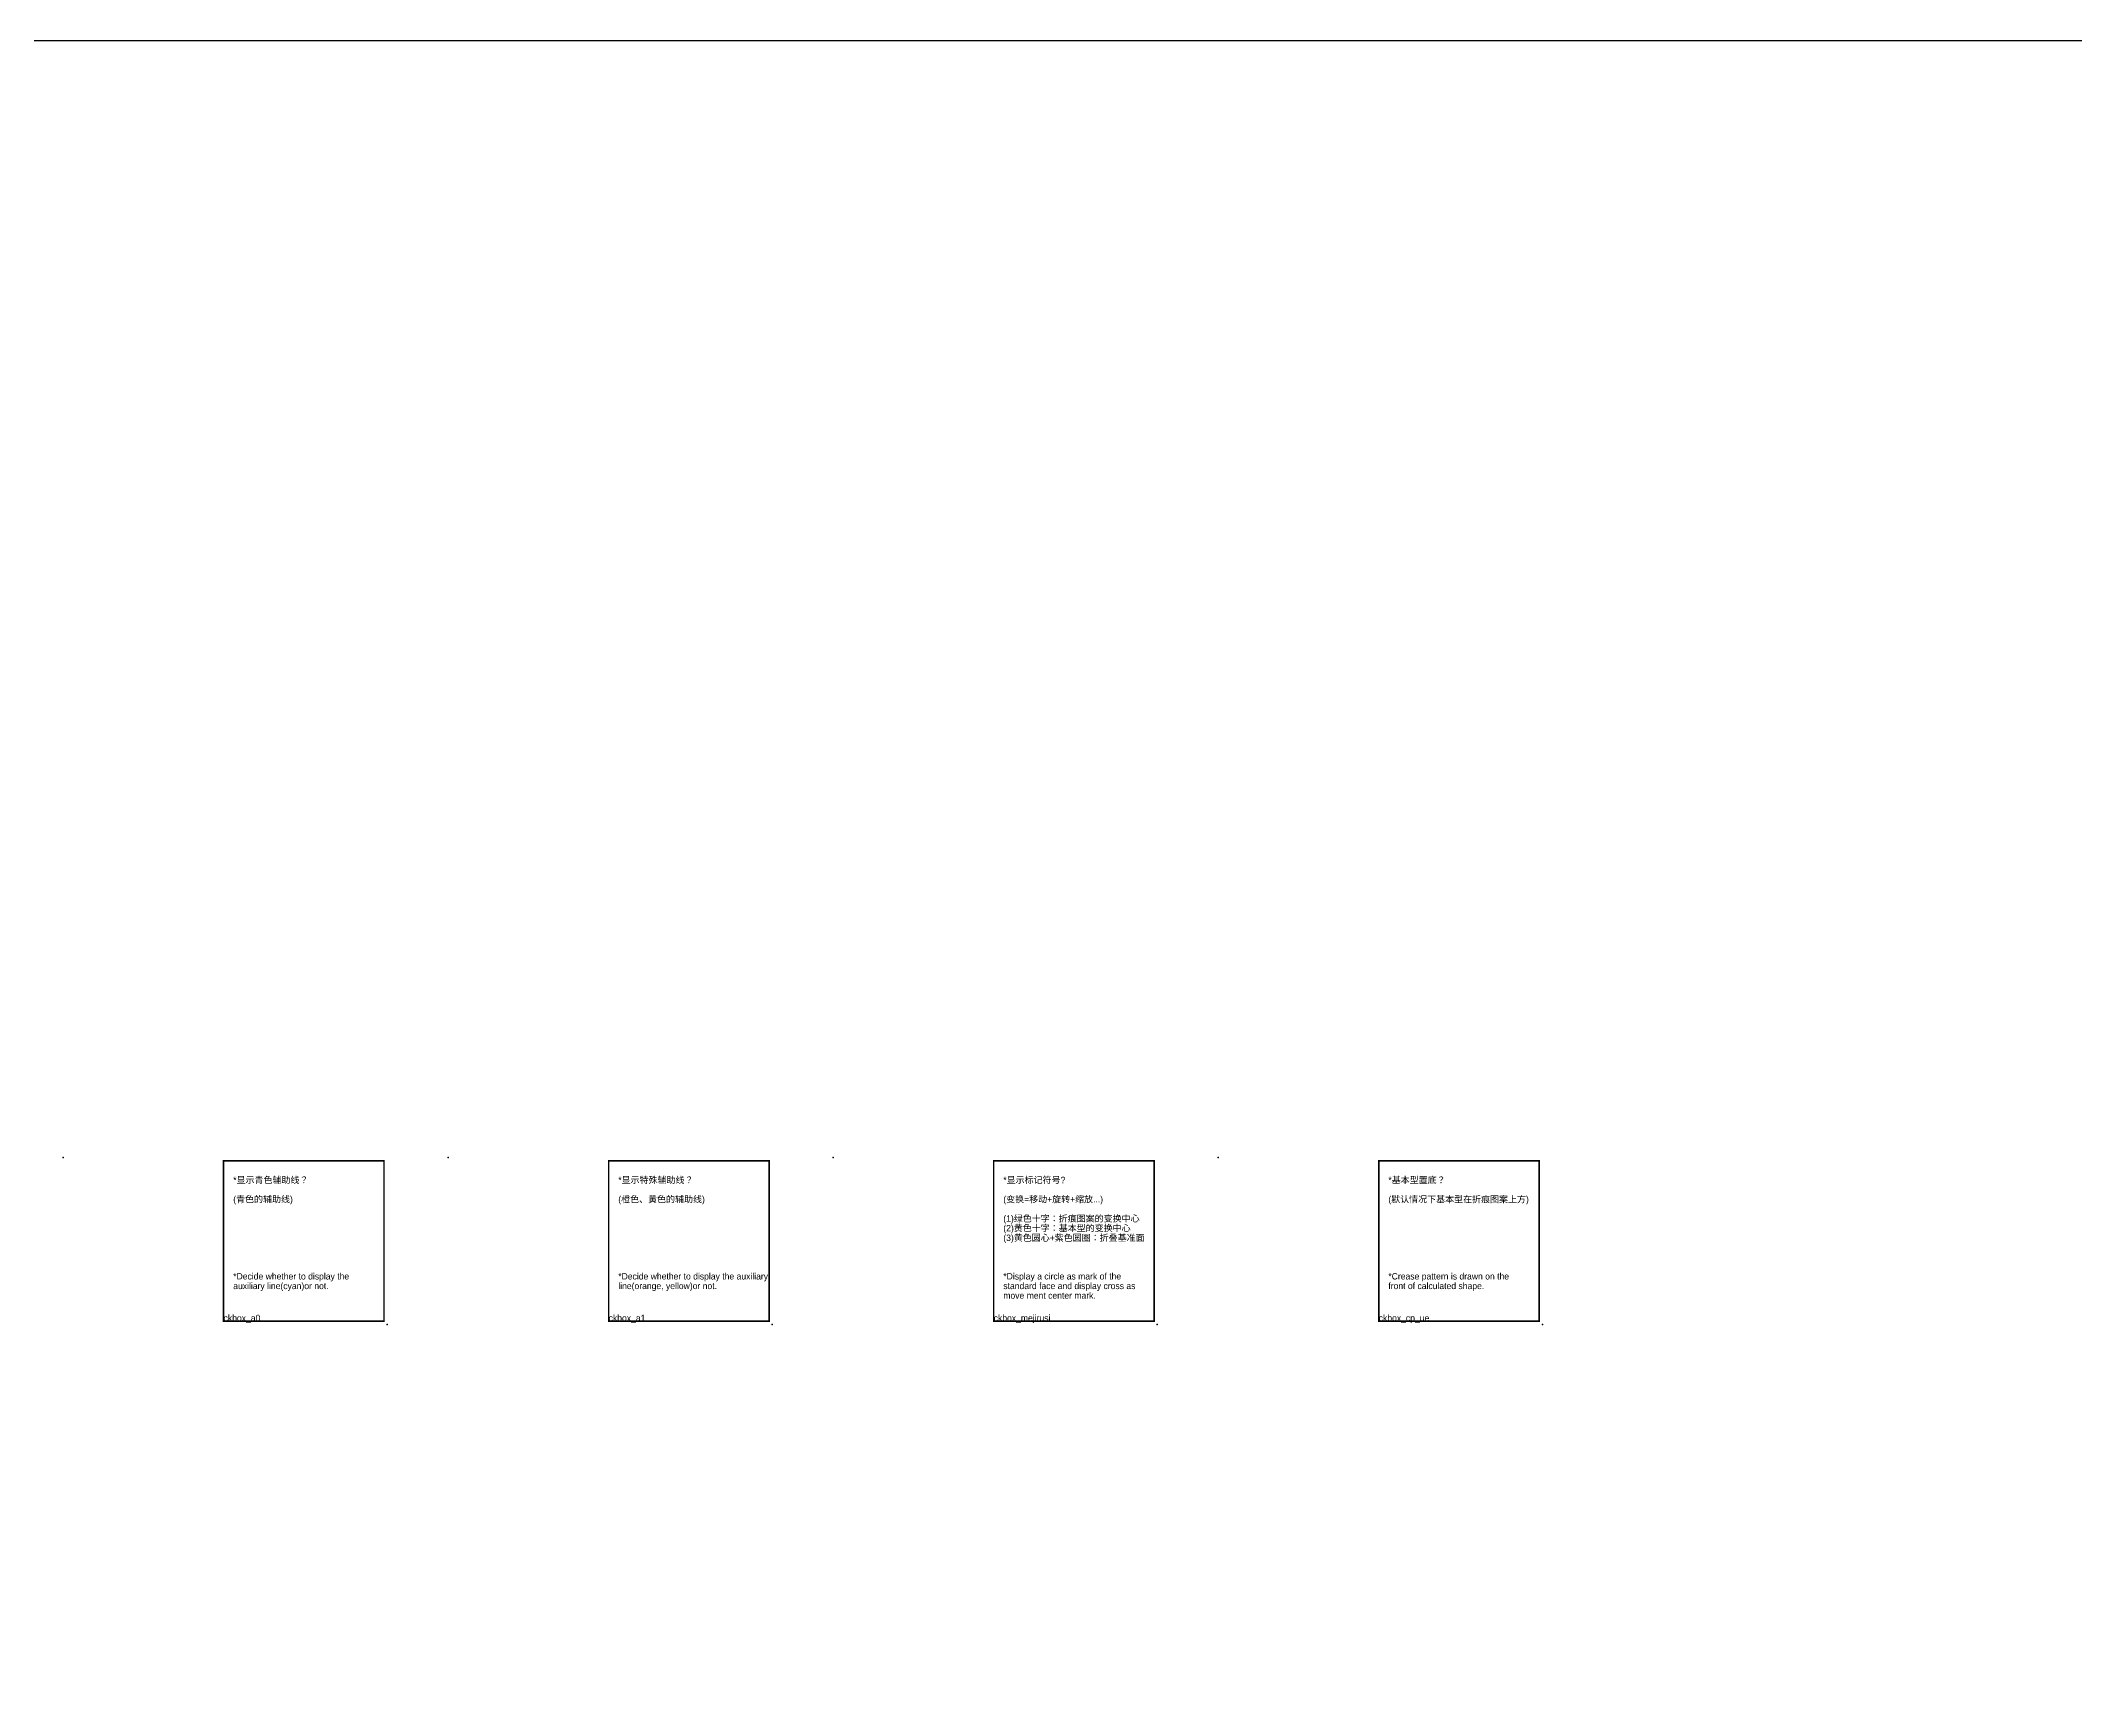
# Model space of a CAD drawing. Header units: millimetres. Extents: x -1842 to 3667, y -2745 to 2263.
# Drawn here: x -1129 to -495, y -2027 to -1512 of the extents above; entities that cross this region are included whole.
import ezdxf

# ---------------------------------------------------------------- set-up
doc = ezdxf.new("R2010")
doc.units = ezdxf.units.MM
doc.header["$LTSCALE"] = 1000
doc.layers.add('1-中文', color=7, linetype='Continuous', lineweight=25)
doc.layers.add('2-英文', color=250, linetype='Continuous', lineweight=25)
doc.layers.add('3-图名', color=6, linetype='Continuous', plot=False, transparency=0.5)
doc.layers.add('4-图框', color=7, linetype='Continuous', true_color=0x81cde4)
doc.styles.add('kucha制图', font='')
doc.styles.get('kucha制图').set_extended_font_data('思源黑体 CN Regular')

# ---------------------------------------------------------------- blocks, each defined once
blk = doc.blocks.new('*U15')
at = {"color": 0, "const_width": 0.5}
blk.add_lwpolyline([(0, -50), (50, -50), (50, 0), (0, 0)], close=True, dxfattribs=at)
at = {"color": 8}
for p in [(-50, 1), (51, -51)]:
    blk.add_point(p, dxfattribs=at)
blk = doc.blocks.new('图名')
at = {"layer": '3-图名', "ltscale": 8, "style": 'kucha制图', "flags": 8}
blk.add_attdef('图名', (0, 0), '', height=2, dxfattribs=at)

msp = doc.modelspace()

# ---------------------------------------------------------------- linework, layer by layer
at = {"color": 6}
msp.add_lwpolyline([(1327.93, -2027.41), (1225.05, -2027.41), (1225.05, -1512.41), (-1526.76, -1512.41), (-1526.76, -1714.57)], dxfattribs=at)

# ---------------------------------------------------------------- block references
at = {"layer": '3-图名'}
ref = msp.add_blockref('图名', (-1071.76, -1911.45), dxfattribs=at)
ref.add_attrib('图名', 'ckbox_a0', (-1071.76, -1911.45), dxfattribs={"ltscale": 8, "height": 2, "style": 'kucha制图'})
ref = msp.add_blockref('图名', (-951.76, -1911.45), dxfattribs=at)
ref.add_attrib('图名', 'ckbox_a1', (-951.76, -1911.45), dxfattribs={"ltscale": 8, "height": 2, "style": 'kucha制图'})
ref = msp.add_blockref('图名', (-831.76, -1911.45), dxfattribs=at)
ref.add_attrib('图名', 'ckbox_mejirusi', (-831.76, -1911.45), dxfattribs={"ltscale": 8, "height": 2, "style": 'kucha制图'})
ref = msp.add_blockref('图名', (-711.76, -1911.45), dxfattribs=at)
ref.add_attrib('图名', 'ckbox_cp_ue', (-711.76, -1911.45), dxfattribs={"ltscale": 8, "height": 2, "style": 'kucha制图'})
at = {"layer": '4-图框'}
for p in [(-1071.76, -1861.45), (-951.76, -1861.45), (-831.76, -1861.45), (-711.76, -1861.45)]:
    msp.add_blockref('*U15', p, dxfattribs=at)

# ---------------------------------------------------------------- texts
at = {"layer": '1-中文', "char_height": 2, "attachment_point": 1, "line_spacing_factor": 0.9, "style": 'kucha制图'}
for s, heights, insert in [('*显示青色辅助线？\\P\\P(青色的辅助线)\\P ', [17.13], (-1068.76, -1866.45)), ('*显示特殊辅助线？\\P \\P(橙色、黄色的辅助线)', [17.13], (-948.76, -1866.45)), ('*显示标记符号?\\P\\P(变换=移动+旋转+缩放...)\\P\\P(1)绿色十字：折痕图案的变换中心\\P(2)黄色十字：基本型的变换中心\\P(3)黄色圆心+紫色圆圈：折叠基准面', [40.73], (-828.76, -1866.45)), ('*基本型置底？\\P\\P(默认情况下基本型在折痕图案上方)', [17.13], (-708.76, -1866.45))]:
    msp.add_mtext_dynamic_manual_height_columns(s, width=44, gutter_width=12.5, heights=heights, dxfattribs=dict(at, insert=insert))
at = {"layer": '2-英文', "char_height": 2, "attachment_point": 1, "line_spacing_factor": 0.9, "style": 'kucha制图'}
for s, width, insert in [('*Decide whether to display the\\Pauxiliary line(cyan)or not.', 47, (-1068.76, -1896.45)), ('*Decide whether to display the auxiliary line(orange, yellow)or not.', 47, (-948.76, -1896.45)), ('*Display a circle as mark of the standard face and display cross as move ment center mark.', 47, (-828.76, -1896.45)), ('*Crease pattern is drawn on the front of calculated shape.', 42.7591, (-708.76, -1896.45))]:
    msp.add_mtext_dynamic_manual_height_columns(s, width=width, gutter_width=12.5, heights=[0], dxfattribs=dict(at, insert=insert))

doc.saveas('drawing.dxf')
